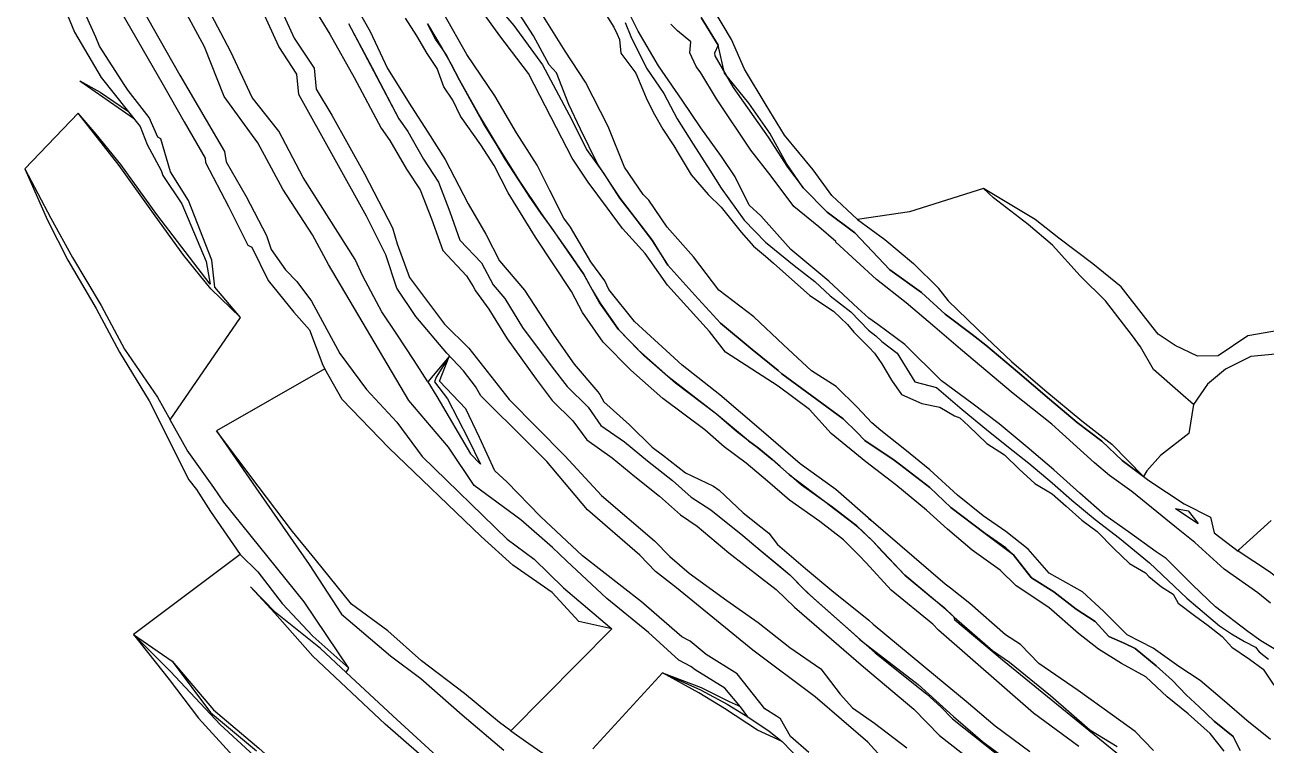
# Model space of a CAD drawing. Extents: x 102606 to 105048, y 81391 to 83586.
# Drawn here: x 103608.4 to 103964.3, y 81957.8 to 82164.2 of the extents above; entities that cross this region are included whole.
import ezdxf

# ---------------------------------------------------------------- set-up
doc = ezdxf.new("R2010")
doc.units = 0

msp = doc.modelspace()

# ---------------------------------------------------------------- linework, layer by layer
at = {"layer": 'BLG$290$FAKT', "color": 32}
for points in [[(103972.824284, 82077.443816, 0), (103959.04222, 82075.099796, 0), (103950.545974, 82069.333787, 0), (103944.595647, 82069.229517, 0), (103938.190849, 82072.321901, 0), (103933.301946, 82075.538696, 0), (103929.842581, 82080.101074, 0), (103922.744634, 82089.11999, 0), (103914.597435, 82095.681792, 0), (103904.903555, 82103.072189, 0), (103898.05849, 82108.437799, 0), (103883.261941, 82117.361178, 0), (103862.04, 82110.627, 0), (103847.169899, 82108.400776, 0), (103839.747814, 82115.318841, 0), (103834.438193, 82122.631977, 0), (103826.221898, 82132.570046, 0), (103820.97981, 82141.196718, 0), (103814.757659, 82151.538159, 0), (103811.036359, 82160.034411, 0), (103805.688236, 82169.000266, 0)], [(103974.994244, 82070.632619, 0), (103959.918, 82069.2, 0), (103952.655, 82065.586, 0), (103947.536, 82061.231, 0), (103943.474, 82055.396, 0), (103942.126, 82047.107, 0), (103934.057, 82040.778, 0), (103930.099, 82036.373, 0), (103929.183423, 82034.750156, 0), (103923.041719, 82039.361366, 0), (103917.199488, 82044.938, 0), (103910.094404, 82050.260754, 0), (103902.176918, 82056.907549, 0), (103893.024982, 82064.804556, 0), (103883.972603, 82072.452551, 0), (103880.046708, 82075.436707, 0), (103872.274864, 82081.344251, 0), (103865.493524, 82087.489778, 0), (103856.396019, 82094.025137, 0), (103846.361, 82104.592, 0), (103838.467, 82110.552, 0), (103831.565, 82117.458, 0), (103826.759, 82124.517, 0), (103822.001, 82133.209, 0), (103815.985, 82141.811, 0), (103809.048, 82150.398, 0), (103807.219, 82158.435, 0), (103802.342, 82166.314, 0)], [(103943.474, 82055.396, 0), (103939.78, 82058.625, 0), (103931.964, 82065.401, 0), (103928.311415, 82071.917311, 0), (103925.971266, 82075.113605, 0), (103918.206409, 82085.102319, 0), (103911.00306, 82092.261432, 0), (103903.056987, 82101.092194, 0), (103896.090003, 82107.014474, 0), (103886.084648, 82114.597146, 0), (103883.261941, 82117.361178, 0)], [(103847.169899, 82108.400776, 0), (103854.993711, 82102.729972, 0), (103863.216023, 82095.860736, 0), (103870.340536, 82088.712512, 0), (103870.367602, 82088.678348, 0), (103873.16353, 82085.149179, 0), (103884.149817, 82074.508335, 0), (103891.299409, 82067.746347, 0), (103900.814056, 82059.483075, 0), (103911.434425, 82050.747126, 0), (103920.086855, 82044.037256, 0), (103929.183423, 82034.750156, 0)], [(103856.396019, 82094.025137, 0), (103846.361, 82104.592, 0)]]:
    msp.add_polyline3d(points, dxfattribs=at)
at = {"layer": 'BLG$300$FAKT', "color": 40}
for points in [[(103802.342, 82166.314, 0), (103807.219, 82158.435, 0), (103806.150857, 82156.109446, 0), (103806.269689, 82155.320211, 0)], [(103965.546, 81998.447, 0), (103961.948, 82001.49, 0), (103952.237, 82008.198, 0), (103943.9, 82015.91, 0), (103938.57, 82020.114, 0), (103925.78341, 82030.525495, 0), (103919.416264, 82035.082845, 0), (103915.069871, 82038.705322, 0), (103902.899629, 82049.793771, 0), (103891.747241, 82058.598142, 0), (103876.659207, 82071.24948, 0), (103869.294033, 82077.599222, 0), (103861.075204, 82084.571103, 0), (103852.603995, 82091.269191, 0), (103840.888457, 82101.94959, 0), (103840.891507, 82102.085912, 0), (103836.071523, 82106.375993, 0), (103828.855118, 82112.119628, 0), (103822.408318, 82120.819942, 0), (103816.57831, 82128.278348, 0), (103806.720289, 82143.047775, 0), (103802.191, 82150.445, 0), (103800.856, 82152.318, 0), (103799.061, 82156.216, 0), (103799.356, 82159.344, 0), (103795.506, 82162.455, 0), (103793.583, 82164.406, 0)], [(103806.269689, 82155.320211, 0), (103806.269689, 82155.320211, 0), (103811.445415, 82146.250242, 0), (103821.521446, 82132.034839, 0), (103827.100515, 82123.380491, 0), (103831.565, 82117.458, 0), (103838.467, 82110.552, 0), (103846.361, 82104.592, 0), (103856.396019, 82094.025137, 0), (103865.493524, 82087.489778, 0), (103872.274864, 82081.344251, 0), (103880.046708, 82075.436707, 0), (103883.972603, 82072.452551, 0), (103893.024982, 82064.804556, 0), (103902.176918, 82056.907549, 0), (103910.094404, 82050.260754, 0), (103917.199488, 82044.938, 0), (103923.041719, 82039.361366, 0), (103930.668711, 82033.634997, 0), (103940.776774, 82026.991862, 0), (103948.357811, 82023.151468, 0), (103949.380544, 82018.598625, 0), (103956.265247, 82013.433562, 0), (103956.554, 82013.842, 0), (103965.738, 82022.132, 0)], [(103938.36, 82025.61, 0), (103944.83, 82021.34, 0)], [(103938.36, 82025.61, 0), (103941.97, 82024.9, 0), (103944.83, 82021.34, 0)], [(104047.447, 81935.061, 0), (104034.779009, 81946.586216, 0), (104025.453008, 81954.987308, 0), (104013.595665, 81965.14175, 0), (104003.980149, 81973.1255, 0), (103996.859312, 81979.519435, 0), (103988.40193, 81987.248698, 0), (103984.464386, 81990.544554, 0), (103973.994569, 82000.742415, 0), (103965.276044, 82007.437701, 0), (103956.265247, 82013.433562, 0)]]:
    msp.add_polyline3d(points, dxfattribs=at)
at = {"layer": 'BLG$310$FAKT', "color": 3}
for points in [[(103968.064244, 81984.499278, 0), (103962.796037, 81987.727376, 0), (103959.06835, 81990.400006, 0), (103949.75155, 81997.391707, 0), (103943.329155, 82003.648298, 0), (103935.673923, 82011.252331, 0), (103932.764069, 82013.23074, 0), (103924.877907, 82018.938448, 0), (103918.087733, 82023.744428, 0), (103910.92446, 82029.9816, 0), (103903.429322, 82036.726626, 0), (103895.787509, 82043.156496, 0), (103887.766287, 82049.905879, 0), (103879.956185, 82055.832728, 0), (103871.186435, 82062.239982, 0), (103860.668401, 82072.626928, 0), (103852.930483, 82078.358501, 0), (103850.4032, 82080.167888, 0), (103847.275713, 82083.062706, 0), (103838.918437, 82090.798244, 0), (103827.998925, 82099.822131, 0), (103819.374642, 82109.526225, 0), (103816.062046, 82112.571191, 0), (103812.022174, 82120.683211, 0), (103808.112637, 82126.520483, 0), (103802.241185, 82134.68394, 0), (103796.868822, 82142.605272, 0), (103790.088107, 82152.439321, 0), (103784.251338, 82162.380251, 0), (103779.110962, 82172.805253, 0)], [(103780.547, 82164.911, 0), (103782.155603, 82160.869331, 0), (103786.604696, 82151.805767, 0), (103791.628576, 82144.540031, 0), (103795.446035, 82137.237934, 0), (103800.039338, 82130.009807, 0), (103804.82616, 82122.573011, 0), (103808.064, 82117.402, 0), (103814.599, 82108.22, 0), (103820.795, 82101.964, 0), (103828.987, 82095.259, 0), (103834.861, 82090.618, 0), (103839.283, 82086.572, 0), (103845.25, 82081.983, 0), (103850.291, 82076.704, 0), (103852.412754, 82075.051733, 0), (103854.088151, 82073.445859, 0), (103858.498, 82070.096, 0), (103863.59, 82061.958, 0), (103869.76, 82060.301, 0), (103877.11, 82053.96, 0), (103884.138, 82048.222, 0), (103890.423, 82043.236, 0), (103896.261, 82038.595, 0), (103902.944, 82033.015, 0), (103908.612, 82028.01, 0), (103915.278, 82022.448, 0), (103922.233, 82017.071, 0), (103930.904, 82010.056, 0), (103941.59, 81999.88, 0), (103947.83, 81994.554, 0), (103950.962, 81992.036, 0), (103954.38, 81989.679, 0), (103958.051, 81987.526, 0), (103961.255, 81985.854, 0), (103962.278, 81984.549, 0), (103964.994, 81982.469, 0)]]:
    msp.add_polyline3d(points, dxfattribs=at)
at = {"layer": 'BLG$320$FAKT', "color": 5}
for points in [[(103773.744, 82169.142, 0), (103777.309, 82163.537, 0), (103778.189464, 82161.573874, 0), (103778.904114, 82160.034886, 0), (103779.254112, 82156.083268, 0), (103783.601513, 82150.386539, 0), (103785.633195, 82145.608246, 0), (103786.510438, 82143.298239, 0), (103788.524104, 82139.195952, 0), (103791.311984, 82134.279155, 0), (103794.465582, 82129.57061, 0), (103795.730276, 82127.482256, 0), (103799.457758, 82121.188334, 0), (103804.275245, 82115.626696, 0), (103808.086824, 82112.002093, 0), (103813.810266, 82104.819403, 0), (103817.314073, 82100.806403, 0), (103820.716279, 82097.923597, 0), (103823.053, 82095.871, 0), (103833.508, 82086.69, 0), (103840.255, 82082.149, 0), (103844.22991, 82078.354069, 0), (103846.119562, 82076.18284, 0), (103850.400553, 82071.807538, 0), (103852.046559, 82070.125269, 0), (103854.093, 82067.092, 0), (103856.841, 82062.43, 0), (103859.732, 82058.297, 0), (103865.545, 82055.72, 0), (103870.779644, 82054.671411, 0), (103874.908883, 82052.1775, 0), (103876.524005, 82051.581431, 0), (103878.96, 82049.298, 0), (103884.194, 82044.274, 0), (103889.254, 82040.995, 0), (103893.517, 82036.906, 0), (103898.028, 82032.798, 0), (103902.956, 82029.82, 0), (103906.924, 82026.312, 0), (103911.453, 82022.267, 0), (103915.862, 82019.002, 0), (103920.614, 82014.153, 0), (103925.163, 82009.891, 0), (103929.666, 82007.19, 0), (103930.675, 82006.109, 0), (103934.344, 82003.125, 0), (103937.662, 82001.047, 0), (103939.078, 81998.457, 0), (103943.721, 81994.956, 0), (103947.64, 81992.094, 0), (103951.684, 81988.921, 0), (103954.427, 81985.912, 0), (103959.569, 81982.412, 0), (103963.408, 81979.567, 0), (103966.51946, 81974.982, 0)], [(103780.547, 82164.911, 0), (103782.155603, 82160.869331, 0), (103786.604696, 82151.805767, 0), (103791.628576, 82144.540031, 0), (103795.446035, 82137.237934, 0), (103800.039338, 82130.009807, 0), (103804.82616, 82122.573011, 0), (103808.064, 82117.402, 0), (103814.599, 82108.22, 0), (103820.795, 82101.964, 0), (103826.403102, 82097.373873, 0), (103828.987, 82095.259, 0), (103834.861, 82090.618, 0), (103839.283, 82086.572, 0), (103845.25, 82081.983, 0), (103850.291, 82076.704, 0), (103852.412754, 82075.051733, 0), (103854.088151, 82073.445859, 0), (103858.498, 82070.096, 0), (103863.59, 82061.958, 0), (103869.76, 82060.301, 0), (103877.11, 82053.96, 0), (103884.138, 82048.222, 0), (103890.423, 82043.236, 0), (103896.261, 82038.595, 0), (103902.944, 82033.015, 0), (103908.612, 82028.01, 0), (103915.278, 82022.448, 0), (103922.233, 82017.071, 0), (103930.904, 82010.056, 0), (103941.59, 81999.88, 0), (103947.83, 81994.554, 0), (103950.962, 81992.036, 0), (103954.38, 81989.679, 0), (103958.051, 81987.526, 0), (103961.255, 81985.854, 0), (103962.278, 81984.549, 0), (103964.994, 81982.469, 0)]]:
    msp.add_polyline3d(points, dxfattribs=at)
at = {"layer": 'BLG$330$FAKT', "color": 6}
for points in [[(103956.854, 81956.23, 0), (103954.834, 81960.324, 0), (103949.415, 81964.659, 0), (103945.097, 81968.78, 0), (103941.328, 81972.231, 0), (103937.454, 81976.289, 0), (103932.754, 81980.558, 0), (103926.792, 81985.507, 0), (103923.817, 81986.886, 0), (103919.176, 81988.918, 0), (103915.327, 81993.217, 0), (103909.812, 81996.725, 0), (103903.402, 82001.711, 0), (103897.006, 82005.74, 0), (103896.895875, 82005.880264, 0), (103891.752636, 82012.431108, 0), (103889.663992, 82014.311922, 0), (103883.767528, 82018.49777, 0), (103873.88569, 82025.94253, 0), (103867.89674, 82031.680237, 0), (103859.193734, 82038.365163, 0), (103857.624829, 82039.502007, 0), (103849.26514, 82045.066206, 0), (103846.970004, 82047.453177, 0), (103843.073198, 82051.268199, 0), (103835.468061, 82056.846612, 0), (103825.439631, 82064.183996, 0), (103824.373078, 82065.138403, 0), (103816.980234, 82071.220672, 0), (103807.855218, 82078.68935, 0), (103800.497779, 82086.74153, 0), (103792.732834, 82095.307621, 0), (103788.31964, 82102.493771, 0), (103779.182246, 82114.473123, 0), (103772.600955, 82124.380328, 0), (103767.745443, 82134.301768, 0), (103764.397508, 82141.40485, 0), (103760.79294, 82150.50252, 0), (103758.777305, 82152.781295, 0), (103754.221613, 82161.041184, 0), (103748.286283, 82170.218865, 0)], [(103965.519019, 81959.389104, 0), (103958.73792, 81964.88633, 0), (103952.407285, 81970.359577, 0), (103945.430628, 81976.29008, 0), (103939.26338, 81980.318636, 0), (103931.894005, 81985.583459, 0), (103924.478763, 81989.452592, 0), (103917.632711, 81996.149279, 0), (103911.691086, 82001.781192, 0), (103902.105457, 82007.065293, 0), (103896.110461, 82013.916717, 0), (103889.711678, 82019.042008, 0), (103883.208878, 82023.514236, 0), (103875.781896, 82029.482689, 0), (103867.911313, 82036.708979, 0), (103860.733824, 82042.553876, 0), (103853.869549, 82047.97024, 0), (103851.206939, 82050.173796, 0), (103847.039573, 82054.672892, 0), (103841.026012, 82060.555947, 0), (103833.923799, 82065.035285, 0), (103825.891609, 82072.491507, 0), (103817.448301, 82080.566685, 0), (103807.378145, 82088.148116, 0), (103800.142394, 82097.768192, 0), (103792.581824, 82106.208372, 0), (103787.344897, 82113.984591, 0), (103785.649614, 82115.596133, 0), (103780.363164, 82123.468459, 0), (103775.679126, 82135.0877, 0), (103769.161509, 82147.784097, 0), (103763.300226, 82156.692131, 0), (103757.096409, 82166.56681, 0)]]:
    msp.add_polyline3d(points, dxfattribs=at)
at = {"layer": 'BLG$340$FAKT', "color": 32}
for points in [[(103952.236, 81956.058, 0), (103948.206, 81961.092, 0), (103941.92, 81966.73, 0), (103935.88, 81971.65, 0), (103929.85, 81977.35, 0), (103922.82, 81981.22, 0), (103916.27, 81985.27, 0), (103910.48, 81989.75, 0), (103901.987, 81997.227, 0), (103892.67, 82003.465, 0), (103888.044, 82007.957, 0), (103879.981, 82013.635, 0), (103872.927, 82019.694, 0), (103866.947, 82025.176, 0), (103858.08, 82032.36, 0), (103849.52, 82038.95, 0), (103839.56385, 82047.114981, 0), (103833.4, 82054, 0), (103824.43, 82060.68, 0), (103809.31, 82070.43, 0), (103804.69, 82076.29, 0), (103792.69, 82089.62, 0), (103787.71, 82096.65, 0), (103786.246, 82098.66, 0), (103779.737, 82105.831, 0), (103775.466, 82111.697, 0), (103769.923, 82119.171, 0), (103765.315, 82126.049, 0), (103760.848, 82134.675, 0), (103752.82, 82150.274, 0), (103744.553, 82161.032, 0), (103739.173499, 82168.604863, 0)], [(103742.768002, 82170.819815, 0), (103748.620762, 82164.038098, 0), (103756.797763, 82152.797054, 0), (103765.245711, 82136.945317, 0), (103769.430018, 82128.482523, 0), (103774.320549, 82121.696567, 0), (103778.898944, 82114.520797, 0), (103783.308475, 82108.86425, 0), (103788.098416, 82102.640159, 0), (103792.732834, 82095.307621, 0), (103800.497779, 82086.74153, 0), (103807.855218, 82078.68935, 0), (103816.980234, 82071.220672, 0), (103824.373078, 82065.138403, 0), (103825.439631, 82064.183996, 0), (103835.468061, 82056.846612, 0), (103843.073198, 82051.268199, 0), (103846.970004, 82047.453177, 0), (103849.26514, 82045.066206, 0), (103857.624829, 82039.502007, 0), (103859.193734, 82038.365163, 0), (103867.89674, 82031.680237, 0), (103873.88569, 82025.94253, 0), (103883.767527, 82018.49777, 0), (103891.752637, 82012.431108, 0), (103897.006, 82005.74, 0), (103903.402, 82001.711, 0), (103909.812, 81996.725, 0), (103915.327, 81993.217, 0), (103919.176, 81988.918, 0), (103923.817, 81986.886, 0), (103926.792, 81985.507, 0), (103932.754, 81980.558, 0), (103937.454, 81976.289, 0), (103941.328, 81972.231, 0), (103945.097, 81968.78, 0), (103949.415, 81964.659, 0), (103954.834, 81960.324, 0), (103956.854, 81956.23, 0)]]:
    msp.add_polyline3d(points, dxfattribs=at)
at = {"layer": 'BLG$350$FAKT', "color": 40}
for points in [[(103932.02041, 81956.298626, 0), (103926.710218, 81961.68974, 0), (103920.282965, 81966.43563, 0), (103910.430316, 81973.480496, 0), (103899.112628, 81981.186253, 0), (103893.91923, 81986.665587, 0), (103889.525172, 81989.408226, 0), (103879.335551, 81998.364421, 0), (103873.832562, 82002.832193, 0), (103872.288497, 82003.910455, 0), (103850.411758, 82022.735557, 0), (103850.932723, 82022.251636, 0), (103840.970283, 82031.101778, 0), (103830.733534, 82038.372615, 0), (103819.472228, 82048.079526, 0), (103807.668595, 82058.188166, 0), (103796.88729, 82066.664591, 0), (103783.183961, 82079.208337, 0), (103775.797249, 82088.350599, 0), (103774.674322, 82090.870356, 0), (103770.670893, 82096.29396, 0), (103764.838476, 82106.20648, 0), (103762.895271, 82108.826821, 0), (103758.882681, 82116.729632, 0), (103755.303621, 82124.021238, 0), (103749.393142, 82133.245675, 0), (103743.176545, 82143.905844, 0), (103735.075526, 82155.678338, 0), (103728.501693, 82167.319604, 0)], [(103723.875639, 82164.510671, 0), (103728.014272, 82157.452848, 0), (103730.653023, 82152.952851, 0), (103733.057807, 82148.318441, 0), (103738.256407, 82138.992883, 0), (103738.407588, 82138.721685, 0), (103743.775031, 82129.630157, 0), (103750.026994, 82119.689613, 0), (103756.477807, 82110.184024, 0), (103764.914115, 82098.088427, 0), (103766.755535, 82095.448281, 0), (103768.529481, 82092.858277, 0), (103771.08544, 82088.30174, 0), (103773.315332, 82084.450942, 0), (103778.624032, 82076.891441, 0), (103784.360103, 82071.011608, 0), (103792.774105, 82063.493759, 0), (103806.713877, 82052.708819, 0), (103815.860495, 82045.07887, 0), (103815.903275, 82045.046641, 0), (103818.394769, 82043.194969, 0), (103820.587273, 82041.386518, 0), (103822.634989, 82039.616553, 0), (103827.57918, 82035.342989, 0), (103828.028339, 82034.954754, 0), (103838.013021, 82027.384074, 0), (103838.993224, 82026.642711, 0), (103846.300221, 82021.11616, 0), (103846.961564, 82020.561586, 0), (103851.50068, 82016.209009, 0), (103854.148314, 82013.432555, 0), (103860.744069, 82006.515884, 0), (103868.063427, 82000.437369, 0), (103872.002061, 81997.204137, 0), (103874.853407, 81994.514683, 0), (103885.867736, 81984.96371, 0), (103890.730083, 81981.556165, 0), (103902.43366, 81972.055497, 0), (103913.759199, 81962.195624, 0), (103921.576, 81957.408, 0)]]:
    msp.add_polyline3d(points, dxfattribs=at)
at = {"layer": 'BLG$360$FAKT', "color": 3}
for points in [[(103910.644168, 81957.423553, 0), (103897.598246, 81966.970843, 0), (103870.400263, 81990.723907, 0), (103868.698654, 81992.438807, 0), (103856.79256, 82002.230399, 0), (103849.610953, 82010.0177, 0), (103847.640114, 82012.184432, 0), (103843.123805, 82016.611537, 0), (103836.34124, 82021.897705, 0), (103827.607598, 82027.968099, 0), (103821.331988, 82033.436973, 0), (103815.219005, 82038.559953, 0), (103808.873914, 82043.331971, 0), (103803.390405, 82048.116399, 0), (103791.349254, 82057.146437, 0), (103782.113174, 82065.240083, 0), (103774.229325, 82073.242151, 0), (103768.251915, 82081.740934, 0), (103765.151403, 82087.77985, 0), (103754.776749, 82103.354635, 0), (103746.98, 82116.12, 0), (103742.95, 82123.9, 0), (103739.18, 82129.83, 0), (103733.29, 82138.07, 0), (103731.07, 82142.6, 0), (103728.56, 82146.42, 0), (103726.61, 82151.73, 0), (103723.73, 82155.98, 0), (103720.77, 82161.07, 0), (103717.57, 82166.11, 0)], [(103925.347036, 81952.366476, 0), (103888.668603, 81982.151944, 0), (103875.038528, 81993.650124, 0), (103874.888411, 81994.474963, 0), (103872.445196, 81996.699826, 0), (103860.744069, 82006.515884, 0), (103851.50068, 82016.209009, 0), (103846.708797, 82020.805611, 0), (103846.300221, 82021.11616, 0), (103839.541865, 82026.253028, 0), (103838.993224, 82026.642711, 0), (103831.036148, 82032.294375, 0), (103827.57918, 82035.342989, 0), (103824.966121, 82037.647381, 0), (103822.634989, 82039.616553, 0), (103818.708844, 82042.933078, 0), (103815.903275, 82045.046641, 0), (103812.409489, 82047.67867, 0), (103806.700258, 82052.686757, 0), (103794.910701, 82061.546025, 0), (103785.98025, 82069.324757, 0), (103778.624032, 82076.891441, 0), (103773.059828, 82084.773552, 0), (103768.529481, 82092.858277, 0), (103764.914115, 82098.088427, 0), (103759.373479, 82106.103759, 0), (103756.477807, 82110.184024, 0), (103752.954796, 82115.148266, 0), (103752.679058, 82115.575966, 0), (103750.026994, 82119.689613, 0), (103746.145205, 82125.710699, 0), (103743.775031, 82129.630157, 0), (103739.945455, 82135.962969, 0), (103738.407588, 82138.721685, 0), (103733.057807, 82148.318441, 0), (103730.653023, 82152.952851, 0), (103729.203695, 82155.745942, 0), (103728.014272, 82157.452848, 0), (103726.152393, 82160.124777, 0), (103723.875639, 82164.510671, 0)]]:
    msp.add_polyline3d(points, dxfattribs=at)
at = {"layer": 'BLG$370$FAKT', "color": 5}
for points in [[(103701.384792, 82173.008778, 0), (103707.393866, 82162.291136, 0), (103712.402644, 82151.682395, 0), (103719.263473, 82140.696645, 0), (103723.952311, 82133.48356, 0), (103728.927655, 82125.628262, 0), (103735.54397, 82112.884945, 0), (103740.54576, 82104.215959, 0), (103744.52188, 82096.590193, 0), (103751.628711, 82088.159474, 0), (103760.069324, 82075.297322, 0), (103765.905955, 82067.005724, 0), (103772.636378, 82059.024654, 0), (103773.246647, 82058.316449, 0), (103774.396048, 82056.191035, 0), (103781.803696, 82049.548065, 0), (103788.255072, 82043.197436, 0), (103791.179896, 82040.979408, 0), (103797.848381, 82035.811398, 0), (103805.873216, 82031.993816, 0), (103807.501038, 82030.864447, 0), (103814.380743, 82024.391429, 0), (103821.70488, 82018.567653, 0), (103824.19782, 82015.331759, 0), (103832.248225, 82008.379592, 0), (103839.745151, 82002.107818, 0), (103850.396599, 81993.609628, 0), (103851.626289, 81992.497487, 0), (103869.478597, 81977.643709, 0), (103878.28727, 81970.383075, 0), (103886.563531, 81963.303589, 0), (103896.516605, 81955.942844, 0)], [(103701.195759, 82164.617816, 0), (103707.945904, 82151.937001, 0), (103715.643434, 82137.276521, 0), (103718.184017, 82133.654347, 0), (103722.738969, 82125.751359, 0), (103726.970652, 82119.118292, 0), (103730.288633, 82110.662269, 0), (103733.157153, 82102.5403, 0), (103739.34763, 82095.975883, 0), (103742.694716, 82089.737922, 0), (103745.973934, 82085.776852, 0), (103751.071362, 82077.496948, 0), (103759.622883, 82066.132389, 0), (103763.874902, 82060.547434, 0), (103769.924595, 82054.628669, 0), (103773.549819, 82049.357322, 0), (103780.28662, 82044.74761, 0), (103786.962752, 82039.307785, 0), (103794.109591, 82033.604103, 0), (103799.434673, 82028.825936, 0), (103805.090801, 82025.206427, 0), (103814.263208, 82017.896475, 0), (103817.455228, 82015.212371, 0), (103821.34277, 82011.926304, 0), (103824.559918, 82009.235086, 0), (103827.732384, 82006.588573, 0), (103831.514395, 82002.737518, 0), (103834.618663, 81999.847049, 0), (103848.742874, 81987.348755, 0), (103864.526043, 81975.192226, 0), (103874.626823, 81966.023889, 0), (103883.007776, 81958.835644, 0), (103893.366101, 81951.074001, 0)]]:
    msp.add_polyline3d(points, dxfattribs=at)
at = {"layer": 'BLG$380$FAKT', "color": 6}
for points in [[(103688.10148, 82174.256275, 0), (103695.882156, 82161.512818, 0), (103702.799959, 82149.131307, 0), (103710.547031, 82134.565848, 0), (103713.052539, 82131.080446, 0), (103717.812379, 82122.888736, 0), (103721.721347, 82116.902455, 0), (103724.957309, 82108.64712, 0), (103728.270895, 82099.546612, 0), (103735.004188, 82092.321602, 0), (103736.900628, 82089.210913, 0), (103737.586879, 82087.987019, 0), (103741.469244, 82082.744335, 0), (103746.68534, 82074.190651, 0), (103754.981514, 82062.7146, 0), (103759.580277, 82056.583029, 0), (103765.516893, 82050.784565, 0), (103769.483624, 82045.26184, 0), (103776.759487, 82040.114657, 0), (103783.306044, 82034.758604, 0), (103790.386239, 82029.167493, 0), (103796.40747, 82023.800614, 0), (103801.18925, 82020.585152, 0), (103810.241545, 82012.942675, 0), (103819.611442, 82005.630348, 0), (103823.819475, 82002.395097, 0), (103829.114869, 81997.330137, 0), (103848.869768, 81980.289485, 0), (103863.264098, 81968.144283, 0), (103870.639261, 81960.580832, 0), (103882.853723, 81951.029128, 0)], [(103701.195759, 82164.617816, 0), (103715.643434, 82137.276521, 0), (103718.184017, 82133.654347, 0), (103722.738969, 82125.751359, 0), (103726.970652, 82119.118292, 0), (103730.288633, 82110.662269, 0), (103733.157153, 82102.5403, 0), (103739.34763, 82095.975883, 0), (103742.694716, 82089.737922, 0), (103745.973934, 82085.776852, 0), (103751.071362, 82077.496948, 0), (103759.622883, 82066.132389, 0), (103763.874902, 82060.547434, 0), (103769.924595, 82054.628669, 0), (103773.549819, 82049.357322, 0), (103780.28662, 82044.74761, 0), (103786.962752, 82039.307785, 0), (103794.109591, 82033.604103, 0), (103799.434673, 82028.825936, 0), (103805.090801, 82025.206427, 0), (103814.263208, 82017.896475, 0), (103819.253146, 82013.700538, 0), (103827.700731, 82006.597136, 0), (103832.828928, 82001.418494, 0), (103846.086724, 81989.697093, 0), (103847.793665, 81988.079855, 0), (103848.742874, 81987.348755, 0), (103852.248264, 81984.249591, 0), (103866.915743, 81972.472164, 0), (103871.048702, 81968.736497, 0), (103874.394871, 81965.304444, 0), (103886.862444, 81955.391831, 0)]]:
    msp.add_polyline3d(points, dxfattribs=at)
at = {"layer": 'BLG$390$FAKT', "color": 32}
for points in [[(103678.266285, 82176.678969, 0), (103685.589882, 82160.400905, 0), (103691.327781, 82151.807516, 0), (103691.914164, 82145.808378, 0), (103696.405495, 82138.315829, 0), (103705.773861, 82121.494456, 0), (103713.85746, 82106.020908, 0), (103715.136303, 82101.451303, 0), (103718.715826, 82091.81253, 0), (103728.761675, 82078.400857, 0), (103735.656994, 82071.553501, 0), (103747.256908, 82056.878851, 0), (103763.221181, 82040.722568, 0), (103773.71414, 82029.320998, 0), (103788.915205, 82016.375801, 0), (103793.296587, 82011.87165, 0), (103798.866522, 82007.058241, 0), (103809.667644, 81999.290136, 0), (103818.700189, 81992.902671, 0), (103827.766923, 81985.761206, 0), (103836.662212, 81979.667363, 0), (103842.127157, 81972.416639, 0), (103845.731117, 81968.471364, 0), (103852.02079, 81964.065651, 0), (103861.291079, 81956.992251, 0)], [(103856.784346, 81951.291672, 0), (103850.137517, 81958.634982, 0), (103835.038703, 81971.617736, 0), (103817.109408, 81985.062303, 0), (103795.191557, 82002.892147, 0), (103789.245001, 82007.574046, 0), (103784.682175, 82012.250432, 0), (103769.713572, 82025.210433, 0), (103758.072346, 82039.081198, 0), (103752.51, 82044.63, 0), (103739.16196, 82057.943498, 0), (103737.60054, 82060.621377, 0), (103734.14, 82065.11, 0), (103729.39, 82070.1, 0), (103720.52, 82080.67, 0), (103715.1, 82088.74, 0), (103711.86, 82098.26, 0), (103706.38, 82109.42, 0), (103686.947133, 82144.277264, 0), (103686.425361, 82150.095163, 0), (103681.226523, 82157.984853, 0), (103674.012956, 82173.765897, 0)]]:
    msp.add_polyline3d(points, dxfattribs=at)
at = {"layer": 'BLG$400$FAKT', "color": 40}
for points in [[(103771.23, 81956.79, 0), (103791.22, 81978.55, 0), (103802.157832, 81973.659832, 0), (103809.779813, 81969.50389, 0), (103814.465076, 81966.676816, 0), (103815.723019, 81965.875785, 0), (103813.617883, 81968.744814, 0), (103809.11, 81974.17, 0), (103800.57, 81979.36, 0), (103799.30335, 81980.340607, 0), (103795.9, 81982.11, 0), (103787.17, 81990.1, 0), (103775.26, 81999.83, 0), (103763.7, 82010.65, 0), (103759.721971, 82014.456137, 0), (103750.63, 82022.35, 0), (103737.24, 82032.25, 0), (103729.83, 82043.16, 0), (103718.5, 82056.57, 0), (103695.46, 82095.58, 0), (103690.9, 82104.03, 0), (103682.4, 82117.09, 0), (103675.2, 82130.42, 0), (103665.5, 82143.68, 0), (103659.87, 82157.88, 0), (103652.36, 82171.91, 0)], [(103833.191827, 81955.687402, 0), (103827.908193, 81960.293647, 0), (103825.030242, 81965.332819, 0), (103823.930553, 81966.070454, 0), (103820.520125, 81968.183155, 0), (103812.664311, 81978.216225, 0), (103803.756523, 81983.763358, 0), (103799.147523, 81987.582828, 0), (103796.797179, 81988.826997, 0), (103785.183869, 81998.842332, 0), (103768.290811, 82012.086088, 0), (103756.213016, 82023.294609, 0), (103746.619171, 82033.223252, 0), (103743.135698, 82036.37219, 0), (103738.796135, 82045.986116, 0), (103734.80062, 82054.181925, 0), (103727.25689, 82062.079268, 0), (103730.03, 82069.13, 0), (103723.89845, 82061.867007, 0), (103720.058978, 82067.993443, 0), (103715.072839, 82075.554765, 0), (103710.736634, 82081.980233, 0), (103705.274454, 82092.209034, 0), (103703.136536, 82096.985594, 0), (103688.23376, 82120.472012, 0), (103681.233912, 82133.71925, 0), (103673.598573, 82143.436954, 0), (103667.493141, 82156.48362, 0), (103660.897163, 82168.98808, 0)], [(103730.03, 82069.13, 0), (103726.33, 82063.29, 0), (103725.88, 82061.92, 0), (103729.55, 82057.06, 0), (103735.52, 82045.57, 0), (103739.046871, 82038.325362, 0)], [(103723.89845, 82061.867007, 0), (103726.477247, 82057.752161, 0), (103736.128474, 82041.27878, 0), (103739.046871, 82038.325362, 0)], [(103825.560011, 81958.805825, 0), (103818.437804, 81962.065117, 0), (103808.989194, 81968.307118, 0), (103801.648361, 81972.782972, 0), (103791.22, 81978.55, 0)], [(103791.22, 81978.55, 0), (103802.351314, 81974.302591, 0), (103810.351983, 81970.31269, 0), (103812.939567, 81969.159279, 0), (103813.617883, 81968.744814, 0)], [(103815.723019, 81965.875785, 0), (103821.79, 81961.78, 0), (103825.560011, 81958.805825, 0), (103830.77, 81953.42, 0), (103841.96, 81944.9, 0), (103847.33, 81938.24, 0), (103853.29, 81932.21, 0), (103860.15, 81924.8, 0)]]:
    msp.add_polyline3d(points, dxfattribs=at)
at = {"layer": 'BLG$410$FAKT', "color": 3}
for points in [[(103639.698937, 82173.026036, 0), (103645.173422, 82163.263204, 0), (103652.830929, 82149.759967, 0), (103665.647207, 82127.955261, 0), (103666.078341, 82124.977857, 0), (103671.86974, 82114.975579, 0), (103677.678388, 82103.805867, 0), (103679.040888, 82099.856429, 0), (103683.12, 82093.99, 0), (103686.410993, 82090.692136, 0), (103690.579963, 82085.015241, 0), (103698.702842, 82070.009923, 0), (103706.395017, 82059.709715, 0), (103715.025366, 82050.36686, 0), (103722.33, 82040.47, 0), (103746.73, 82016.87, 0), (103754.435511, 82011.093559, 0), (103762.821188, 82002.864694, 0), (103768.480163, 81998.060219, 0), (103776.723407, 81991.143062, 0), (103747.769281, 81961.917531, 0), (103752.921351, 81958.247306, 0), (103767.185776, 81948.470865, 0)], [(103634.409358, 82170.712808, 0), (103648.034021, 82146.990419, 0), (103654.038599, 82136.423223, 0), (103660.131346, 82126.018925, 0), (103660.208225, 82124.784335, 0), (103666.803307, 82112.193322, 0), (103672.352064, 82101.035989, 0), (103673.523186, 82100.511653, 0), (103678.175479, 82090.943019, 0), (103685.56734, 82081.838992, 0), (103689.97, 82076.85, 0), (103693.79, 82066.69, 0), (103694.372724, 82065.665281, 0), (103663.39255, 82047.866608, 0), (103674.582705, 82031.516399, 0), (103689.910513, 82009.611314, 0), (103699.17, 81995.32, 0), (103713.21, 81983.42, 0), (103721.950649, 81976.85282, 0), (103733.811405, 81966.513179, 0), (103745.74, 81956.34, 0)], [(103776.723407, 81991.143062, 0), (103767.23218, 81993.229709, 0), (103759.58, 82001.56, 0), (103748.27, 82009.35, 0), (103739.19, 82017.62, 0), (103712.8, 82043.01, 0), (103699.38, 82056.86, 0), (103694.372724, 82065.665281, 0)], [(103747.774617, 81961.913729, 0), (103744.491718, 81964.252396, 0), (103734.416204, 81972.635304, 0), (103722.115417, 81981.96941, 0), (103712.447636, 81990.574435, 0), (103702.00734, 81998.18082, 0), (103691.642993, 82011.124097, 0), (103685.099712, 82019.020464, 0), (103675.301865, 82032.057517, 0), (103663.39255, 82047.866608, 0)]]:
    msp.add_polyline3d(points, dxfattribs=at)
at = {"layer": 'BLG$420$FAKT', "color": 5}
for points in [[(103618.39, 82172.42, 0), (103622.67, 82162.12, 0), (103630.26, 82149.15, 0), (103641.44, 82135.05, 0), (103643.468105, 82129.95846, 0), (103647.526978, 82122.520198, 0), (103647.93063, 82121.050345, 0), (103653.409032, 82112.936315, 0), (103660.359595, 82096.400838, 0), (103661.490827, 82089.930239, 0), (103646.215454, 82109.846143, 0), (103635.930424, 82124.208905, 0), (103628.85111, 82132.852482, 0), (103623.66, 82138.91, 0), (103608.39, 82122.93, 0), (103614.891048, 82108.262124, 0), (103620.687852, 82096.774268, 0), (103628.842466, 82082.944253, 0), (103635.573374, 82070.446106, 0), (103644.01344, 82056.501486, 0), (103655.42169, 82033.786779, 0), (103657.638769, 82031.025187, 0), (103661.64, 82024.79, 0), (103670.15, 82012.44, 0), (103639.55, 81989.53, 0), (103649.81, 81976.57, 0), (103658.22, 81965.56, 0), (103668.15, 81954.69, 0)], [(103738.016186, 81944.145382, 0), (103713.912866, 81966.246134, 0), (103700.53877, 81978.629156, 0), (103701.27, 81979.86, 0), (103688.496661, 81998.836839, 0), (103665.44798, 82027.382902, 0), (103662.547297, 82031.64069, 0), (103654.905598, 82042.352932, 0), (103650.049385, 82051.050603, 0), (103670.23, 82080.35, 0), (103662.836521, 82089.040616, 0), (103662.046518, 82096.811449, 0), (103655.300078, 82113.889666, 0), (103650.198224, 82122.069156, 0), (103647.401852, 82131.549232, 0), (103646.52205, 82132.04734, 0), (103644.010754, 82137.63639, 0), (103638.049189, 82145.367369, 0), (103637.042021, 82146.87543, 0), (103629.79686, 82158.146937, 0), (103628.74421, 82160.672387, 0), (103622.938171, 82173.705524, 0)], [(103624.18, 82148.15, 0), (103629.953038, 82144.939298, 0), (103637.872252, 82139.549575, 0)], [(103624.18, 82148.15, 0), (103639.557186, 82137.424569, 0)], [(103661.728937, 82088.568259, 0), (103653.996524, 82098.077384, 0), (103645.752194, 82109.513389, 0), (103635.435386, 82123.928929, 0), (103623.66, 82138.91, 0)], [(103608.39, 82122.93, 0), (103615.845214, 82108.777422, 0), (103622.053344, 82097.560801, 0), (103630.309915, 82083.776526, 0), (103636.99424, 82071.309809, 0), (103646.458287, 82057.482402, 0), (103650.049385, 82051.050603, 0)], [(103670.23, 82080.35, 0), (103661.724691, 82088.573481, 0)], [(103670.15, 82012.44, 0), (103675.19, 82007.49, 0), (103682.17, 81998.43, 0), (103690.99, 81989.04, 0), (103701.27, 81979.86, 0)], [(103650.665075, 81981.885881, 0), (103662.44993, 81967.890738, 0), (103675.453958, 81956.915137, 0), (103692.975357, 81941.237042, 0), (103719.028411, 81922.760692, 0), (103817.180941, 81843.924655, 0), (103842.821718, 81823.754043, 0), (103844.230873, 81823.92802, 0), (103858.238028, 81842.029734, 0), (103809.425218, 81882.114052, 0), (103762.088808, 81923.529055, 0), (103736.485274, 81942.231636, 0), (103711.751599, 81963.861126, 0), (103691.006931, 81983.338563, 0), (103680.051703, 81995.630768, 0), (103673.136788, 82003.166123, 0)], [(103700.53877, 81978.629156, 0), (103693.172979, 81985.449114, 0), (103680.252407, 81995.812277, 0), (103673.136788, 82003.166123, 0)], [(103677.737032, 81951.363805, 0), (103664.413952, 81963.740986, 0), (103650.184729, 81978.929482, 0), (103639.55, 81989.53, 0), (103650.665075, 81981.885881, 0), (103661.67208, 81967.113773, 0), (103674.779982, 81956.139637, 0)]]:
    msp.add_polyline3d(points, dxfattribs=at)

doc.saveas('drawing.dxf')
